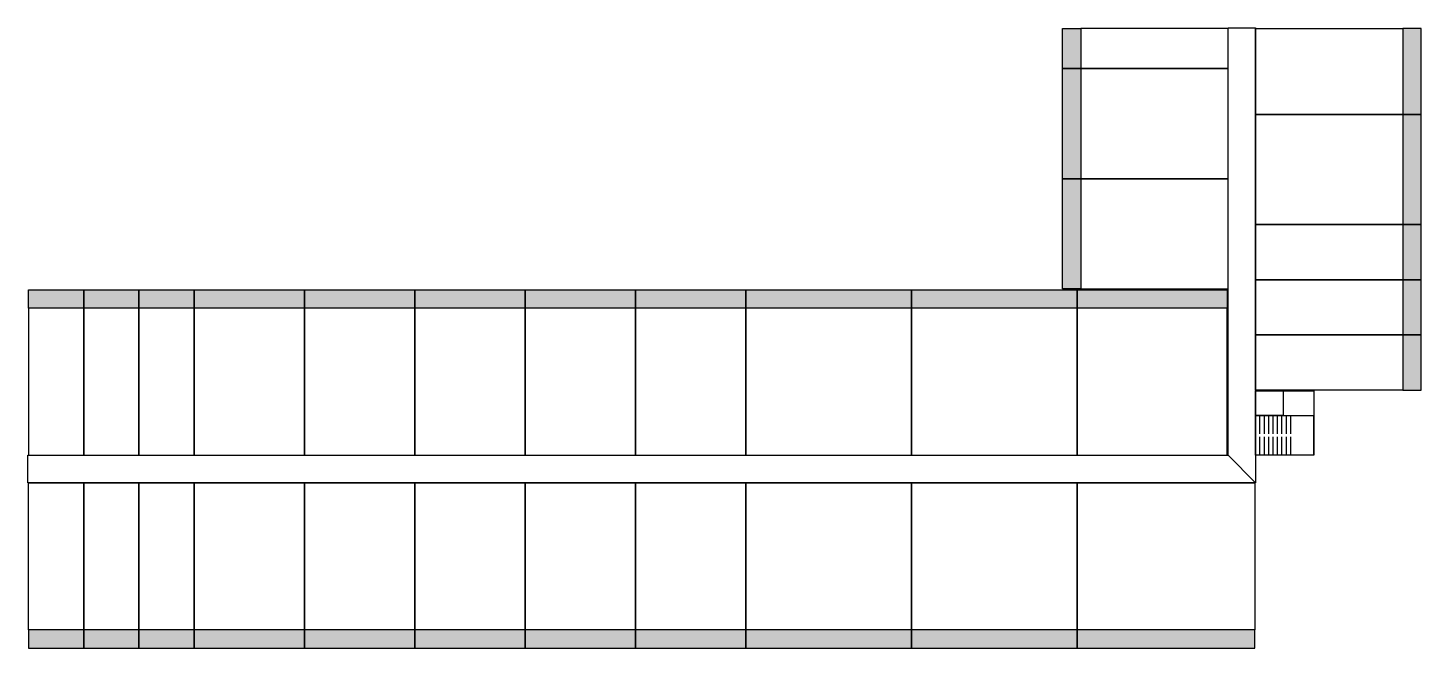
# Model space of a CAD drawing. Header units: metres. Extents: x 7 to 98, y -71 to 72.
# Drawn here: x 7.2 to 98.1, y 31.5 to 72 of the extents above; entities that cross this region are included whole.
import ezdxf

# ---------------------------------------------------------------- set-up
doc = ezdxf.new("R2010")
doc.units = ezdxf.units.M
for name, color, linetype in [('A-BALC', 4, 'Continuous'), ('A-CIRC', 8, 'Continuous'), ('A-CORE', 30, 'Continuous'), ('A-DOOR', 1, 'Continuous'), ('A-HATCH', 251, 'Continuous'), ('A-WALL', 7, 'Continuous')]:
    doc.layers.add(name, color=color, linetype=linetype)

msp = doc.modelspace()

# ---------------------------------------------------------------- hatches: boundary and pattern name
at = {"layer": 'A-HATCH'}
for points in [[(74.7, 71.95), (75.9, 71.95), (75.9, 69.35), (74.7, 69.35)], [(98.1, 71.95), (96.9, 71.95), (96.9, 66.35), (98.1, 66.35)], [(74.7, 69.35), (75.9, 69.35), (75.9, 62.15), (74.7, 62.15)], [(98.1, 66.35), (96.9, 66.35), (96.9, 59.15), (98.1, 59.15)], [(74.7, 62.15), (75.9, 62.15), (75.9, 54.95), (74.7, 54.95)], [(98.1, 59.15), (96.9, 59.15), (96.9, 55.55), (98.1, 55.55)], [(98.1, 55.55), (96.9, 55.55), (96.9, 51.95), (98.1, 51.95)], [(10.85, 54.9), (10.85, 53.7), (7.25, 53.7), (7.25, 54.9)], [(14.45, 54.9), (14.45, 53.7), (10.85, 53.7), (10.85, 54.9)], [(18.05, 54.9), (18.05, 53.7), (14.45, 53.7), (14.45, 54.9)], [(25.25, 54.9), (25.25, 53.7), (18.05, 53.7), (18.05, 54.9)], [(32.45, 54.9), (32.45, 53.7), (25.25, 53.7), (25.25, 54.9)], [(39.65, 54.9), (39.65, 53.7), (32.45, 53.7), (32.45, 54.9)], [(46.85, 54.9), (46.85, 53.7), (39.65, 53.7), (39.65, 54.9)], [(54.05, 54.9), (54.05, 53.7), (46.85, 53.7), (46.85, 54.9)], [(64.85, 54.9), (64.85, 53.7), (54.05, 53.7), (54.05, 54.9)], [(75.65, 54.9), (75.65, 53.7), (64.85, 53.7), (64.85, 54.9)], [(85.45, 54.9), (85.45, 53.7), (75.65, 53.7), (75.65, 54.9)], [(98.1, 51.95), (96.9, 51.95), (96.9, 48.35), (98.1, 48.35)], [(10.85, 31.5), (10.85, 32.7), (7.25, 32.7), (7.25, 31.5)], [(14.45, 31.5), (14.45, 32.7), (10.85, 32.7), (10.85, 31.5)], [(18.05, 31.5), (18.05, 32.7), (14.45, 32.7), (14.45, 31.5)], [(25.25, 31.5), (25.25, 32.7), (18.05, 32.7), (18.05, 31.5)], [(32.45, 31.5), (32.45, 32.7), (25.25, 32.7), (25.25, 31.5)], [(39.65, 31.5), (39.65, 32.7), (32.45, 32.7), (32.45, 31.5)], [(46.85, 31.5), (46.85, 32.7), (39.65, 32.7), (39.65, 31.5)], [(54.05, 31.5), (54.05, 32.7), (46.85, 32.7), (46.85, 31.5)], [(64.85, 31.5), (64.85, 32.7), (54.05, 32.7), (54.05, 31.5)], [(75.65, 31.5), (75.65, 32.7), (64.85, 32.7), (64.85, 31.5)], [(87.25, 31.5), (87.25, 32.7), (75.65, 32.7), (75.65, 31.5)]]:
    msp.add_hatch(color=7, dxfattribs=at).paths.add_polyline_path(points)

# ---------------------------------------------------------------- linework, layer by layer
at = {"layer": 'A-BALC'}
for points in [[(74.7, 71.95), (75.9, 71.95), (75.9, 69.35), (74.7, 69.35)], [(98.1, 71.95), (96.9, 71.95), (96.9, 66.35), (98.1, 66.35)], [(74.7, 69.35), (75.9, 69.35), (75.9, 62.15), (74.7, 62.15)], [(98.1, 66.35), (96.9, 66.35), (96.9, 59.15), (98.1, 59.15)], [(74.7, 62.15), (75.9, 62.15), (75.9, 54.95), (74.7, 54.95)], [(98.1, 59.15), (96.9, 59.15), (96.9, 55.55), (98.1, 55.55)], [(98.1, 55.55), (96.9, 55.55), (96.9, 51.95), (98.1, 51.95)], [(10.85, 54.9), (10.85, 53.7), (7.25, 53.7), (7.25, 54.9)], [(14.45, 54.9), (14.45, 53.7), (10.85, 53.7), (10.85, 54.9)], [(18.05, 54.9), (18.05, 53.7), (14.45, 53.7), (14.45, 54.9)], [(25.25, 54.9), (25.25, 53.7), (18.05, 53.7), (18.05, 54.9)], [(32.45, 54.9), (32.45, 53.7), (25.25, 53.7), (25.25, 54.9)], [(39.65, 54.9), (39.65, 53.7), (32.45, 53.7), (32.45, 54.9)], [(46.85, 54.9), (46.85, 53.7), (39.65, 53.7), (39.65, 54.9)], [(54.05, 54.9), (54.05, 53.7), (46.85, 53.7), (46.85, 54.9)], [(64.85, 54.9), (64.85, 53.7), (54.05, 53.7), (54.05, 54.9)], [(75.65, 54.9), (75.65, 53.7), (64.85, 53.7), (64.85, 54.9)], [(85.45, 54.9), (85.45, 53.7), (75.65, 53.7), (75.65, 54.9)], [(98.1, 51.95), (96.9, 51.95), (96.9, 48.35), (98.1, 48.35)], [(10.85, 31.5), (10.85, 32.7), (7.25, 32.7), (7.25, 31.5)], [(14.45, 31.5), (14.45, 32.7), (10.85, 32.7), (10.85, 31.5)], [(18.05, 31.5), (18.05, 32.7), (14.45, 32.7), (14.45, 31.5)], [(25.25, 31.5), (25.25, 32.7), (18.05, 32.7), (18.05, 31.5)], [(32.45, 31.5), (32.45, 32.7), (25.25, 32.7), (25.25, 31.5)], [(39.65, 31.5), (39.65, 32.7), (32.45, 32.7), (32.45, 31.5)], [(46.85, 31.5), (46.85, 32.7), (39.65, 32.7), (39.65, 31.5)], [(54.05, 31.5), (54.05, 32.7), (46.85, 32.7), (46.85, 31.5)], [(64.85, 31.5), (64.85, 32.7), (54.05, 32.7), (54.05, 31.5)], [(75.65, 31.5), (75.65, 32.7), (64.85, 32.7), (64.85, 31.5)], [(87.25, 31.5), (87.25, 32.7), (75.65, 32.7), (75.65, 31.5)]]:
    msp.add_lwpolyline(points, close=True, dxfattribs=at)
at = {"layer": 'A-CIRC'}
for points in [[(85.5, 44.1), (85.5, 72), (87.3, 72), (87.3, 42.3)], [(7.2, 44.1), (85.5, 44.1), (87.3, 42.3), (7.2, 42.3)]]:
    msp.add_lwpolyline(points, close=True, dxfattribs=at)
at = {"layer": 'A-CORE'}
for p, q in [((87.5867, 45.5), (87.5867, 46.7)), ((87.8733, 45.5), (87.8733, 46.7)), ((88.16, 45.5), (88.16, 46.7)), ((88.4467, 45.5), (88.4467, 46.7)), ((88.7333, 45.5), (88.7333, 46.7)), ((89.02, 45.5), (89.02, 46.7)), ((89.3067, 45.5), (89.3067, 46.7)), ((89.5933, 45.5), (89.5933, 46.7)), ((87.5867, 44.1), (87.5867, 45.3)), ((87.8733, 44.1), (87.8733, 45.3)), ((88.16, 44.1), (88.16, 45.3)), ((88.4467, 44.1), (88.4467, 45.3)), ((88.7333, 44.1), (88.7333, 45.3)), ((89.02, 44.1), (89.02, 45.3)), ((89.3067, 44.1), (89.3067, 45.3)), ((89.5933, 44.1), (89.5933, 45.3))]:
    msp.add_line(p, q, dxfattribs=at)
for points in [[(87.3, 46.7), (87.3, 48.3), (89.1, 48.3), (89.1, 46.7)], [(87.3, 44.1), (87.3, 46.7), (91.08, 46.7), (91.08, 44.1)]]:
    msp.add_lwpolyline(points, close=True, dxfattribs=at)
at = {"layer": 'A-DOOR'}
for p, q in [((85.5, 70.2), (85.5, 71.1)), ((87.3, 68.7), (87.3, 69.6)), ((85.5, 65.3), (85.5, 66.2)), ((87.3, 62.3), (87.3, 63.2)), ((85.5, 58.1), (85.5, 59)), ((87.3, 56.9), (87.3, 57.8)), ((87.3, 53.3), (87.3, 54.2)), ((87.3, 49.7), (87.3, 50.6)), ((8.6, 44.1), (9.5, 44.1)), ((12.2, 44.1), (13.1, 44.1)), ((15.8, 44.1), (16.7, 44.1)), ((21.2, 44.1), (22.1, 44.1)), ((28.4, 44.1), (29.3, 44.1)), ((35.6, 44.1), (36.5, 44.1)), ((42.8, 44.1), (43.7, 44.1)), ((50, 44.1), (50.9, 44.1)), ((59, 44.1), (59.9, 44.1)), ((69.8, 44.1), (70.7, 44.1)), ((80.1, 44.1), (81, 44.1)), ((8.6, 42.3), (9.5, 42.3)), ((12.2, 42.3), (13.1, 42.3)), ((15.8, 42.3), (16.7, 42.3)), ((21.2, 42.3), (22.1, 42.3)), ((28.4, 42.3), (29.3, 42.3)), ((35.6, 42.3), (36.5, 42.3)), ((42.8, 42.3), (43.7, 42.3)), ((50, 42.3), (50.9, 42.3)), ((59, 42.3), (59.9, 42.3)), ((69.8, 42.3), (70.7, 42.3)), ((81, 42.3), (81.9, 42.3))]:
    msp.add_line(p, q, dxfattribs=at)
at = {"layer": 'A-WALL'}
for points in [[(85.5, 69.35), (85.5, 71.95), (75.9, 71.95), (75.9, 69.35)], [(87.3, 66.35), (87.3, 71.95), (96.9, 71.95), (96.9, 66.35)], [(85.5, 62.15), (85.5, 69.35), (75.9, 69.35), (75.9, 62.15)], [(87.3, 59.15), (87.3, 66.35), (96.9, 66.35), (96.9, 59.15)], [(85.5, 54.95), (85.5, 62.15), (75.9, 62.15), (75.9, 54.95)], [(87.3, 55.55), (87.3, 59.15), (96.9, 59.15), (96.9, 55.55)], [(87.3, 51.95), (87.3, 55.55), (96.9, 55.55), (96.9, 51.95)], [(7.25, 44.1), (10.85, 44.1), (10.85, 53.7), (7.25, 53.7)], [(10.85, 44.1), (14.45, 44.1), (14.45, 53.7), (10.85, 53.7)], [(14.45, 44.1), (18.05, 44.1), (18.05, 53.7), (14.45, 53.7)], [(18.05, 44.1), (25.25, 44.1), (25.25, 53.7), (18.05, 53.7)], [(25.25, 44.1), (32.45, 44.1), (32.45, 53.7), (25.25, 53.7)], [(32.45, 44.1), (39.65, 44.1), (39.65, 53.7), (32.45, 53.7)], [(39.65, 44.1), (46.85, 44.1), (46.85, 53.7), (39.65, 53.7)], [(46.85, 44.1), (54.05, 44.1), (54.05, 53.7), (46.85, 53.7)], [(54.05, 44.1), (64.85, 44.1), (64.85, 53.7), (54.05, 53.7)], [(64.85, 44.1), (75.65, 44.1), (75.65, 53.7), (64.85, 53.7)], [(75.65, 44.1), (85.45, 44.1), (85.45, 53.7), (75.65, 53.7)], [(87.3, 48.35), (87.3, 51.95), (96.9, 51.95), (96.9, 48.35)], [(87.3, 44.1), (87.3, 48.3), (91.1, 48.3), (91.1, 44.1)], [(7.25, 42.3), (10.85, 42.3), (10.85, 32.7), (7.25, 32.7)], [(10.85, 42.3), (14.45, 42.3), (14.45, 32.7), (10.85, 32.7)], [(14.45, 42.3), (18.05, 42.3), (18.05, 32.7), (14.45, 32.7)], [(18.05, 42.3), (25.25, 42.3), (25.25, 32.7), (18.05, 32.7)], [(25.25, 42.3), (32.45, 42.3), (32.45, 32.7), (25.25, 32.7)], [(32.45, 42.3), (39.65, 42.3), (39.65, 32.7), (32.45, 32.7)], [(39.65, 42.3), (46.85, 42.3), (46.85, 32.7), (39.65, 32.7)], [(46.85, 42.3), (54.05, 42.3), (54.05, 32.7), (46.85, 32.7)], [(54.05, 42.3), (64.85, 42.3), (64.85, 32.7), (54.05, 32.7)], [(64.85, 42.3), (75.65, 42.3), (75.65, 32.7), (64.85, 32.7)], [(75.65, 42.3), (87.25, 42.3), (87.25, 32.7), (75.65, 32.7)]]:
    msp.add_lwpolyline(points, close=True, dxfattribs=at)

doc.saveas('drawing.dxf')
